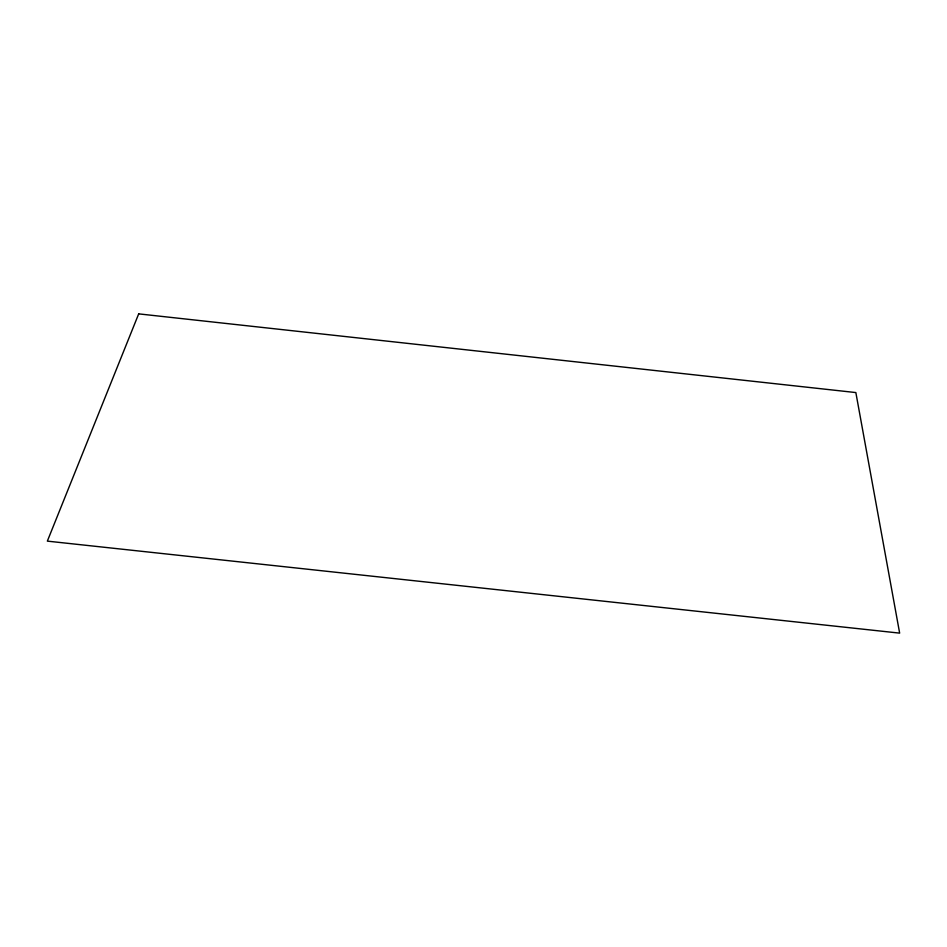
<?xml version="1.0" encoding="UTF-8"?>
<svg xmlns="http://www.w3.org/2000/svg" width="947" height="947" viewBox="0 0 947 947"><rect width="100%" height="100%" fill="white"/><g stroke="black" fill="none" stroke-linecap="round" stroke-linejoin="round"><path stroke-width="1.42" d="M138.688 313.871L47.35 541.128L899.65 633.129L855.851 392.567L138.688 313.871"/></g></svg>
